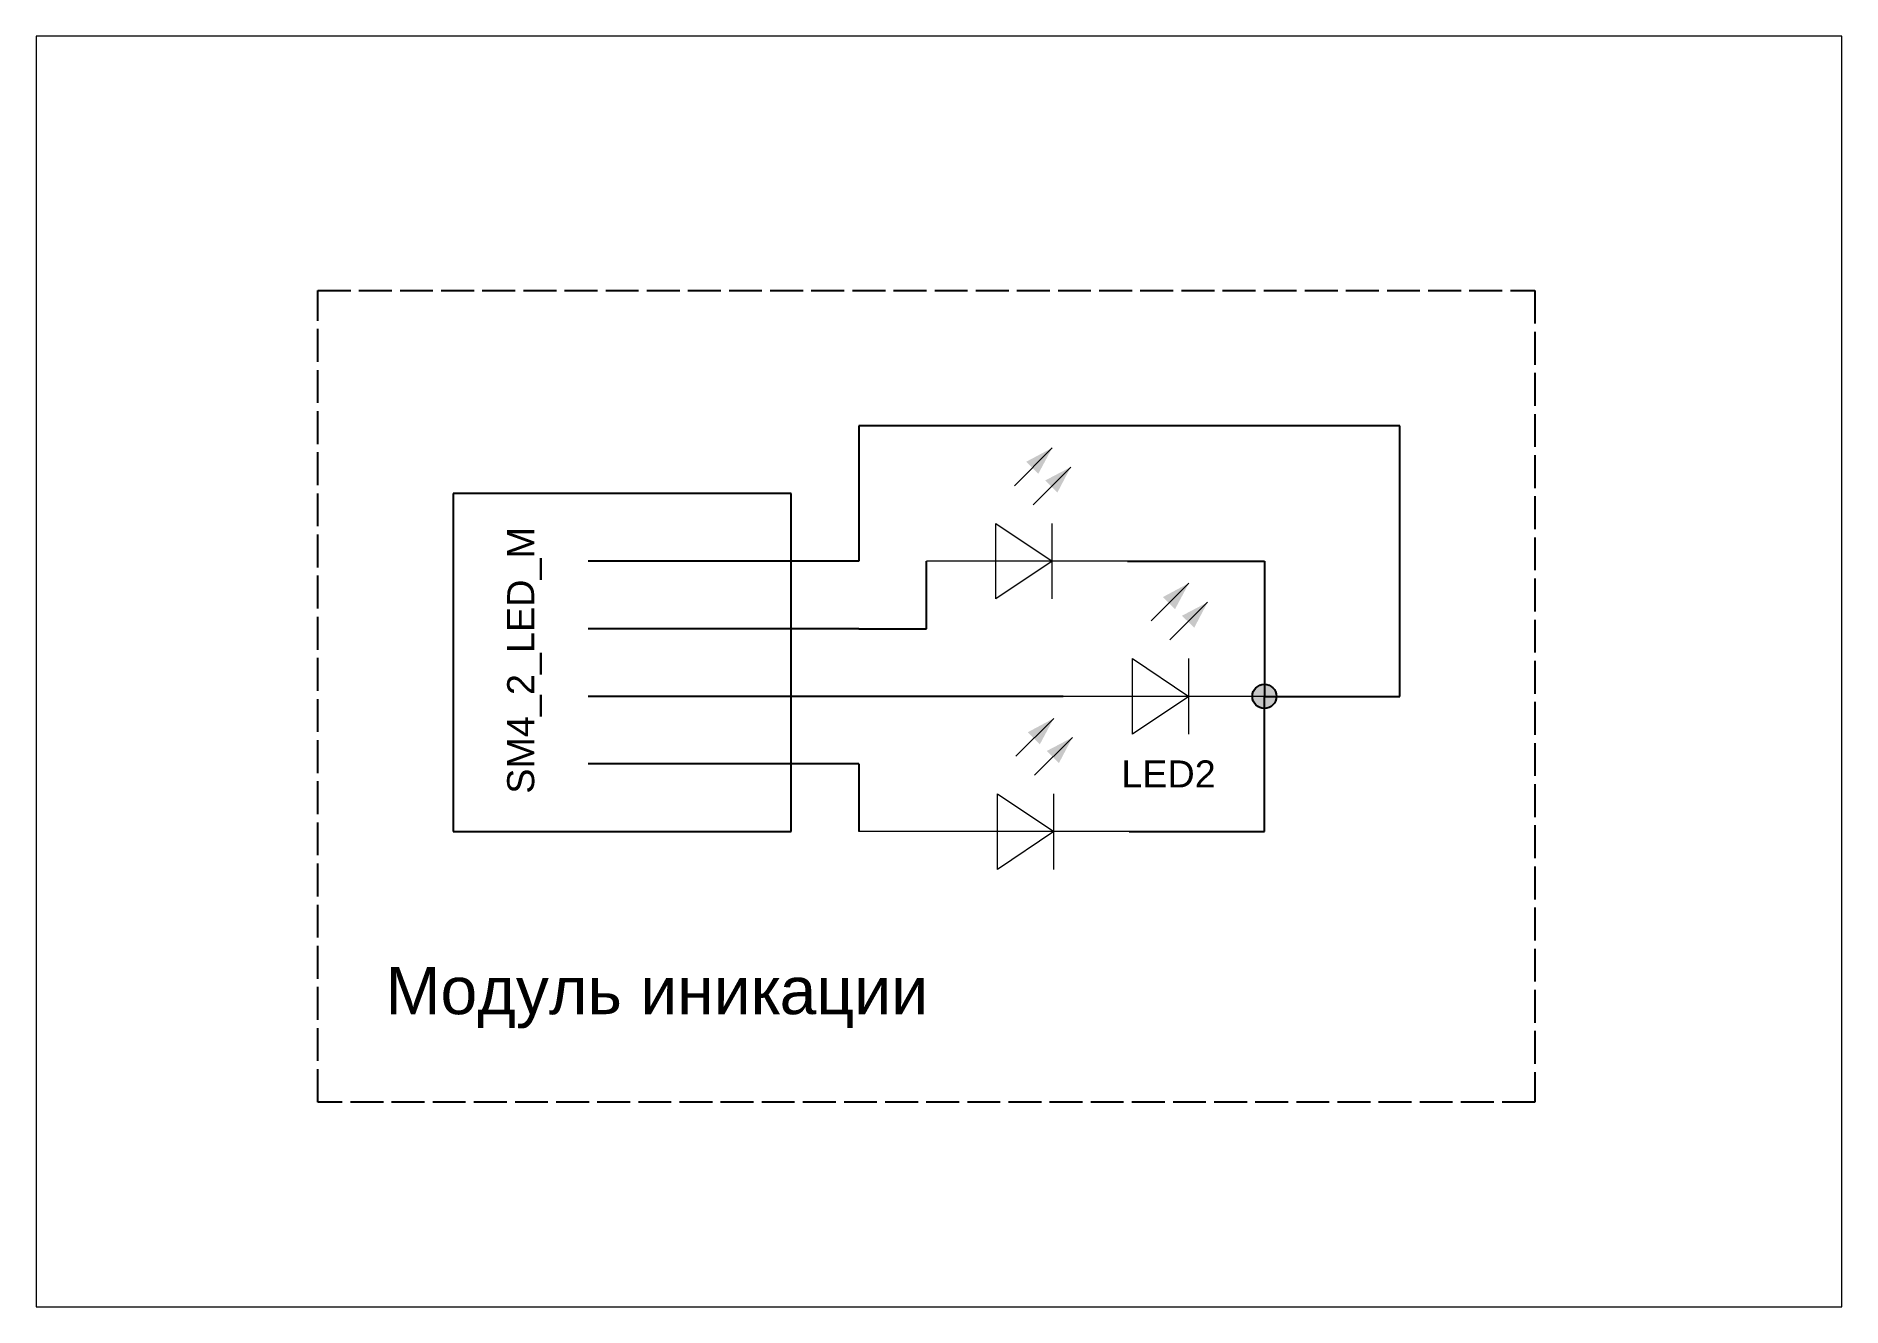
# Paper-space layout 'Модуль индикации' of a CAD drawing. Header units: millimetres. Extents: x -20 to 400, y -7 to 289.
# The model-space entities are those that its viewports show. They can reach past a viewport. Long polylines and large blocks are cut down to what shows.
import ezdxf

# ---------------------------------------------------------------- set-up
doc = ezdxf.new("R2010")
doc.units = ezdxf.units.MM
doc.linetypes.add('ACAD_ISO02W100', pattern=[15, 12, -3])
doc.layers.add('001_Dark_1 30', color=7, linetype='Continuous', lineweight=0, true_color=0x242424)
doc.styles.get("Standard").update_dxf_attribs({"font": 'arial.ttf'})

msp = doc.modelspace()

# ---------------------------------------------------------------- hatches: boundary and pattern name
h = msp.add_hatch(color=256)
h.dxf.hatch_style = 1
h.paths.add_polyline_path([(5641.79, 2020, 1), (5638.21, 2020, 1)])
at = {"layer": '001_Dark_1 30'}
h = msp.add_hatch(color=0, dxfattribs=at)
h.dxf.hatch_style = 1
h.paths.add_polyline_path([(5604.76, 2054.69), (5606.55, 2052.9), (5608.61, 2056.75), (5608.61, 2056.75)])
h = msp.add_hatch(color=0, dxfattribs=at)
h.dxf.hatch_style = 1
h.paths.add_polyline_path([(5607.58, 2051.93), (5609.38, 2050.14), (5611.36, 2053.92), (5611.36, 2053.92)])
h = msp.add_hatch(color=0, dxfattribs=at)
h.dxf.hatch_style = 1
h.paths.add_polyline_path([(5624.99, 2034.69), (5626.78, 2032.9), (5628.84, 2036.75), (5628.84, 2036.75)])
h = msp.add_hatch(color=0, dxfattribs=at)
h.dxf.hatch_style = 1
h.paths.add_polyline_path([(5627.81, 2031.93), (5629.61, 2030.14), (5631.6, 2033.92), (5631.6, 2033.92)])
h = msp.add_hatch(color=0, dxfattribs=at)
h.dxf.hatch_style = 1
h.paths.add_polyline_path([(5604.99, 2014.69), (5606.78, 2012.9), (5608.84, 2016.75), (5608.84, 2016.75)])
h = msp.add_hatch(color=0, dxfattribs=at)
h.dxf.hatch_style = 1
h.paths.add_polyline_path([(5607.81, 2011.93), (5609.61, 2010.14), (5611.6, 2013.92), (5611.6, 2013.92)])

# ---------------------------------------------------------------- linework, layer by layer
at = {"linetype": 'ACAD_ISO02W100'}
for p, q in [((5500, 2080), (5680, 2080)), ((5500, 1960), (5500, 2080)), ((5680, 2080), (5680, 1960)), ((5680, 1960), (5500, 1960))]:
    msp.add_line(p, q, dxfattribs=at)
for p, q in [((5660, 2060), (5580, 2060)), ((5580, 2060), (5580, 2040)), ((5660, 2020), (5660, 2060)), ((5570, 2050), (5520, 2050)), ((5520, 2050), (5520, 2000)), ((5570, 2000), (5570, 2050)), ((5580, 2040), (5540, 2040)), ((5590, 2030), (5590, 2040)), ((5619.77, 2040), (5640, 2040)), ((5640, 2040), (5640, 2020)), ((5580, 2030), (5540, 2030)), ((5580, 2030), (5590, 2030)), ((5610.23, 2020), (5540, 2020)), ((5640, 2000), (5640, 2020)), ((5640, 2020), (5660, 2020)), ((5580, 2010), (5540, 2010)), ((5580, 2010), (5580, 2000)), ((5520, 2000), (5570, 2000)), ((5620, 2000), (5640, 2000))]:
    msp.add_line(p, q)
msp.add_circle((5640, 2020), 1.79)
at = {"layer": '001_Dark_1 30', "color": 0}
for points in [[(5603.02, 2051.16), (5608.61, 2056.75)], [(5605.78, 2048.34), (5611.36, 2053.92)], [(5608.61, 2034.42), (5608.61, 2045.58)], [(5619.77, 2040), (5590, 2040)], [(5623.25, 2031.16), (5628.84, 2036.75)], [(5626.01, 2028.34), (5631.6, 2033.92)], [(5628.84, 2014.42), (5628.84, 2025.58)], [(5640, 2020), (5610.23, 2020)], [(5603.25, 2011.16), (5608.84, 2016.75)], [(5606.01, 2008.34), (5611.6, 2013.92)], [(5608.84, 1994.42), (5608.84, 2005.58)], [(5620, 2000), (5580, 2000)]]:
    msp.add_lwpolyline(points, dxfattribs=at)
for points in [[(5600.27, 2045.58), (5608.61, 2040), (5600.27, 2034.42)], [(5620.5, 2025.58), (5628.84, 2020), (5620.5, 2014.42)], [(5600.5, 2005.58), (5608.84, 2000), (5600.5, 1994.42)]]:
    msp.add_lwpolyline(points, close=True, dxfattribs=at)

# ---------------------------------------------------------------- texts
at = {"insert": (5533.16, 2005.6), "char_height": 4, "attachment_point": 7, "rotation": 90}
msp.add_mtext_dynamic_manual_height_columns('SM4_2_LED_M', width=100, gutter_width=12.5, heights=[10], dxfattribs=at)
at = {"attachment_point": 1}
for s, width, heights, insert, char_height in [('LED2', 23.9653, [6.23], (5618.82, 2010.53), 4), ('Модуль иникации', 100, [10], (5510, 1980), 7)]:
    msp.add_mtext_dynamic_manual_height_columns(s, width=width, gutter_width=12.5, heights=heights, dxfattribs=dict(at, insert=insert, char_height=char_height))

psp = doc.layouts.new('Модуль индикации')

# ---------------------------------------------------------------- viewports
at = {"layer": '0', "view_target_point": (2510, 1975)}
psp.add_viewport(center=(189.99, 140.97), size=(419.4, 295.1259), view_center_point=(3081.87, 48.68), view_height=187.927, dxfattribs=at)

doc.saveas('drawing.dxf')
